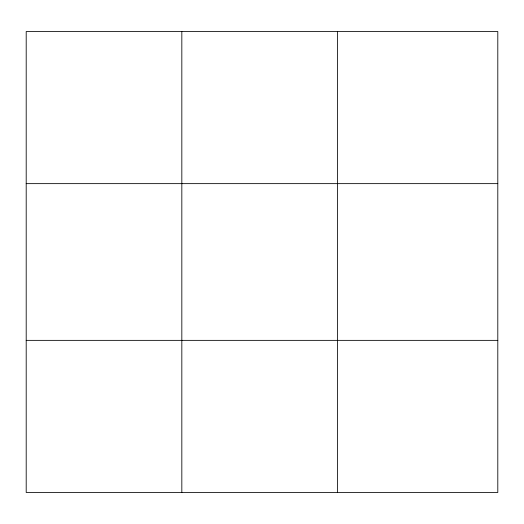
<?xml version="1.0" encoding="UTF-8"?>
<svg xmlns="http://www.w3.org/2000/svg" width="524" height="524" viewBox="0 0 524 524"><rect width="100%" height="100%" fill="white"/><g stroke="black" fill="none" stroke-linecap="round" stroke-linejoin="round"><path stroke-width="0.79" d="M181.828 492.462L181.828 31.538M337.456 492.462L337.456 31.538M497.8 340.358L497.8 492.462L26.2 492.462L26.2 31.538L497.8 31.538L497.8 340.358L26.2 340.358M26.2 183.642L497.8 183.642"/></g></svg>
